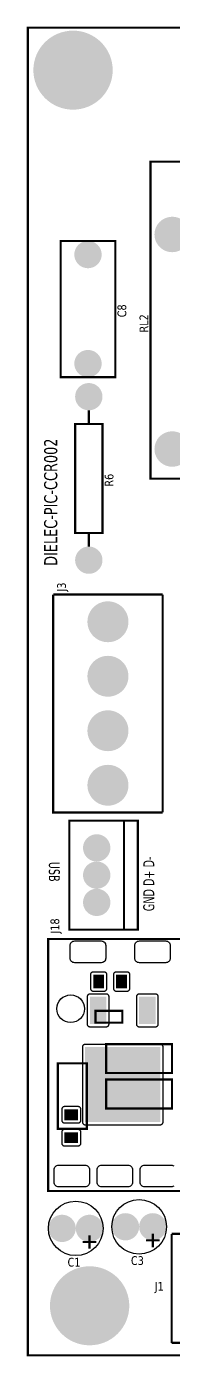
# Model space of a CAD drawing. Header units: millimetres. Extents: x 124 to 302, y 105 to 223.
# Drawn here: x 146.995 to 147.531, y 110.71 to 115.591 of the extents above; entities that cross this region are included whole.
import ezdxf

# ---------------------------------------------------------------- set-up
doc = ezdxf.new("R2010")
doc.units = ezdxf.units.MM
doc.styles.get("Standard").update_dxf_attribs({"font": 'tahoma.ttf'})

# ---------------------------------------------------------------- blocks, each defined once
blk = doc.blocks.new('RPAD')
blk.add_trace([(-0.5, -0.5), (-0.5, 0.5), (0.5, -0.5), (0.5, 0.5)])
blk = doc.blocks.new('EPAD')
at = {"const_width": 0.5}
blk.add_lwpolyline([(-0.25, 0, 1), (0.25, 0, 1)], format="xyb", close=True, dxfattribs=at)

msp = doc.modelspace()

# ---------------------------------------------------------------- linework, layer by layer
at = {"const_width": 0.008}
for points in [[(146.9987, 110.7144), (153.4097, 110.7144), (153.4097, 115.5867), (146.9987, 115.5867), (146.9987, 110.7144)], [(146.9987, 110.7144), (153.4097, 110.7144), (153.4097, 115.5867), (146.9987, 115.5867), (146.9987, 110.7144)], [(146.9987, 110.7144), (153.4097, 110.7144), (153.4097, 115.5867), (146.9987, 115.5867), (146.9987, 110.7144)], [(147.4472, 113.9317), (147.8972, 113.9317), (147.8972, 115.0948), (147.4472, 115.0948), (147.4472, 113.9317)], [(147.4472, 113.9317), (147.8972, 113.9317), (147.8972, 115.0948), (147.4472, 115.0948), (147.4472, 113.9317)], [(147.4472, 113.9317), (147.8972, 113.9317), (147.8972, 115.0948), (147.4472, 115.0948), (147.4472, 113.9317)], [(147.1188, 114.304), (147.3188, 114.304), (147.3188, 114.804), (147.1188, 114.804), (147.1188, 114.304)], [(147.1188, 114.304), (147.3188, 114.304), (147.3188, 114.804), (147.1188, 114.804), (147.1188, 114.304)], [(147.1188, 114.304), (147.3188, 114.304), (147.3188, 114.804), (147.1188, 114.804), (147.1188, 114.304)], [(147.2218, 114.1825), (147.2218, 114.1325)], [(147.2218, 114.1825), (147.2218, 114.1325)], [(147.2218, 114.1825), (147.2218, 114.1325)], [(147.1718, 113.7325), (147.2718, 113.7325), (147.2718, 114.1325), (147.1718, 114.1325), (147.1718, 113.7325)], [(147.1718, 113.7325), (147.2718, 113.7325), (147.2718, 114.1325), (147.1718, 114.1325), (147.1718, 113.7325)], [(147.1718, 113.7325), (147.2718, 113.7325), (147.2718, 114.1325), (147.1718, 114.1325), (147.1718, 113.7325)], [(147.2218, 113.7325), (147.2218, 113.6825)], [(147.2218, 113.7325), (147.2218, 113.6825)], [(147.2218, 113.7325), (147.2218, 113.6825)], [(147.4918, 113.5065), (147.0918, 113.5065)], [(147.4918, 112.7065), (147.0918, 112.7065), (147.0918, 113.5065)], [(147.4918, 113.5065), (147.0918, 113.5065)], [(147.4918, 112.7065), (147.0918, 112.7065), (147.0918, 113.5065)], [(147.4918, 113.5065), (147.0918, 113.5065)], [(147.4918, 112.7065), (147.0918, 112.7065), (147.0918, 113.5065)], [(147.4918, 113.5065), (147.4918, 112.7065)], [(147.4918, 113.5065), (147.4918, 112.7065)], [(147.4918, 113.5065), (147.4918, 112.7065)], [(147.1507, 112.2766), (147.4007, 112.2766), (147.4007, 112.6766), (147.1507, 112.6766), (147.1507, 112.2766)], [(147.1507, 112.2766), (147.4007, 112.2766), (147.4007, 112.6766), (147.1507, 112.6766), (147.1507, 112.2766)], [(147.1507, 112.2766), (147.4007, 112.2766), (147.4007, 112.6766), (147.1507, 112.6766), (147.1507, 112.2766)], [(147.3507, 112.6766), (147.3507, 112.2766)], [(147.3507, 112.6766), (147.3507, 112.2766)], [(147.3507, 112.6766), (147.3507, 112.2766)], [(147.0729, 111.3172), (147.5651, 111.3172), (147.5651, 112.2424), (147.0729, 112.2424), (147.0729, 111.3172)], [(147.0729, 111.3172), (147.5651, 111.3172), (147.5651, 112.2424), (147.0729, 112.2424), (147.0729, 111.3172)], [(147.0729, 111.3172), (147.5651, 111.3172), (147.5651, 112.2424), (147.0729, 112.2424), (147.0729, 111.3172)], [(147.2462, 111.9353), (147.3446, 111.9353), (147.3446, 111.9786), (147.2462, 111.9786), (147.2462, 111.9353)], [(147.2462, 111.9353), (147.3446, 111.9353), (147.3446, 111.9786), (147.2462, 111.9786), (147.2462, 111.9353)], [(147.2462, 111.9353), (147.3446, 111.9353), (147.3446, 111.9786), (147.2462, 111.9786), (147.2462, 111.9353)], [(147.2855, 111.7502), (147.5257, 111.7502), (147.5257, 111.8565), (147.2855, 111.8565), (147.2855, 111.7502)], [(147.2855, 111.7502), (147.5257, 111.7502), (147.5257, 111.8565), (147.2855, 111.8565), (147.2855, 111.7502)], [(147.2855, 111.7502), (147.5257, 111.7502), (147.5257, 111.8565), (147.2855, 111.8565), (147.2855, 111.7502)], [(147.1084, 111.5455), (147.2147, 111.5455), (147.2147, 111.7857), (147.1084, 111.7857), (147.1084, 111.5455)], [(147.1084, 111.5455), (147.2147, 111.5455), (147.2147, 111.7857), (147.1084, 111.7857), (147.1084, 111.5455)], [(147.1084, 111.5455), (147.2147, 111.5455), (147.2147, 111.7857), (147.1084, 111.7857), (147.1084, 111.5455)], [(147.2855, 111.6203), (147.5257, 111.6203), (147.5257, 111.7266), (147.2855, 111.7266), (147.2855, 111.6203)], [(147.2855, 111.6203), (147.5257, 111.6203), (147.5257, 111.7266), (147.2855, 111.7266), (147.2855, 111.6203)], [(147.2855, 111.6203), (147.5257, 111.6203), (147.5257, 111.7266), (147.2855, 111.7266), (147.2855, 111.6203)], [(147.2492, 111.1302), (147.1992, 111.1302)], [(147.2492, 111.1302), (147.1992, 111.1302)], [(147.2492, 111.1302), (147.1992, 111.1302)], [(147.2242, 111.1052), (147.2242, 111.1552)], [(147.2242, 111.1052), (147.2242, 111.1552)], [(147.2242, 111.1052), (147.2242, 111.1552)], [(147.4808, 111.1361), (147.4308, 111.1361)], [(147.4808, 111.1361), (147.4308, 111.1361)], [(147.4808, 111.1361), (147.4308, 111.1361)], [(147.4558, 111.1111), (147.4558, 111.1611)], [(147.4558, 111.1111), (147.4558, 111.1611)], [(147.4558, 111.1111), (147.4558, 111.1611)], [(147.5248, 111.1601), (147.5248, 110.7601)], [(148.3248, 111.1601), (148.3248, 110.7601), (147.5248, 110.7601)], [(147.5248, 111.1601), (148.3248, 111.1601)], [(147.5248, 111.1601), (147.5248, 110.7601)], [(148.3248, 111.1601), (148.3248, 110.7601), (147.5248, 110.7601)], [(147.5248, 111.1601), (148.3248, 111.1601)], [(147.5248, 111.1601), (147.5248, 110.7601)], [(148.3248, 111.1601), (148.3248, 110.7601), (147.5248, 110.7601)], [(147.5248, 111.1601), (148.3248, 111.1601)]]:
    msp.add_lwpolyline(points, dxfattribs=at)
for points in [[(147.2836, 112.2181), (147.2836, 112.1721), (147.2833, 112.1686), (147.2823, 112.1654), (147.2808, 112.1625), (147.2787, 112.16), (147.2762, 112.158), (147.2733, 112.1564), (147.2701, 112.1555), (147.2666, 112.1551), (147.1706, 112.1551), (147.1671, 112.1555), (147.1639, 112.1564), (147.161, 112.158), (147.1585, 112.16), (147.1565, 112.1625), (147.1549, 112.1654), (147.154, 112.1686), (147.1536, 112.1721), (147.1536, 112.2181), (147.154, 112.2216), (147.1549, 112.2248), (147.1565, 112.2277), (147.1585, 112.2302), (147.161, 112.2323), (147.1639, 112.2338), (147.1671, 112.2348), (147.1706, 112.2351), (147.2666, 112.2351), (147.2701, 112.2348), (147.2733, 112.2338), (147.2762, 112.2323), (147.2787, 112.2302), (147.2808, 112.2277), (147.2823, 112.2248), (147.2833, 112.2216), (147.2836, 112.2181)], [(147.5198, 112.2181), (147.5198, 112.1721), (147.5195, 112.1686), (147.5185, 112.1654), (147.517, 112.1625), (147.5149, 112.16), (147.5124, 112.158), (147.5095, 112.1564), (147.5063, 112.1555), (147.5028, 112.1551), (147.4068, 112.1551), (147.4034, 112.1555), (147.4001, 112.1564), (147.3973, 112.158), (147.3948, 112.16), (147.3927, 112.1625), (147.3911, 112.1654), (147.3902, 112.1686), (147.3898, 112.1721), (147.3898, 112.2181), (147.3902, 112.2216), (147.3911, 112.2248), (147.3927, 112.2277), (147.3948, 112.2302), (147.3973, 112.2323), (147.4001, 112.2338), (147.4034, 112.2348), (147.4068, 112.2351), (147.5028, 112.2351), (147.5063, 112.2348), (147.5095, 112.2338), (147.5124, 112.2323), (147.5149, 112.2302), (147.517, 112.2277), (147.5185, 112.2248), (147.5195, 112.2216), (147.5198, 112.2181)], [(147.2378, 112.0511), (147.2778, 112.0511), (147.2789, 112.0512), (147.2799, 112.0513), (147.2808, 112.0516), (147.2818, 112.0519), (147.2826, 112.0523), (147.2835, 112.0528), (147.2842, 112.0534), (147.2849, 112.054), (147.2856, 112.0547), (147.2862, 112.0555), (147.2867, 112.0563), (147.2871, 112.0572), (147.2874, 112.0581), (147.2876, 112.0591), (147.2878, 112.0601), (147.2878, 112.0611), (147.2878, 112.1111), (147.2878, 112.1122), (147.2876, 112.1132), (147.2874, 112.1141), (147.2871, 112.1151), (147.2867, 112.1159), (147.2862, 112.1168), (147.2856, 112.1175), (147.2849, 112.1182), (147.2842, 112.1189), (147.2835, 112.1194), (147.2826, 112.1199), (147.2818, 112.1204), (147.2808, 112.1207), (147.2799, 112.1209), (147.2789, 112.1211), (147.2778, 112.1211), (147.2378, 112.1211), (147.2368, 112.1211), (147.2358, 112.1209), (147.2348, 112.1207), (147.2339, 112.1204), (147.233, 112.1199), (147.2322, 112.1194), (147.2314, 112.1189), (147.2307, 112.1182), (147.2301, 112.1175), (147.2295, 112.1168), (147.229, 112.1159), (147.2286, 112.1151), (147.2283, 112.1141), (147.228, 112.1132), (147.2279, 112.1122), (147.2278, 112.1111), (147.2278, 112.0611), (147.2279, 112.0601), (147.228, 112.0591), (147.2283, 112.0581), (147.2286, 112.0572), (147.229, 112.0563), (147.2295, 112.0555), (147.2301, 112.0547), (147.2307, 112.054), (147.2314, 112.0534), (147.2322, 112.0528), (147.233, 112.0523), (147.2339, 112.0519), (147.2348, 112.0516), (147.2358, 112.0513), (147.2368, 112.0512), (147.2378, 112.0511)], [(147.3218, 112.0511), (147.3618, 112.0511), (147.3629, 112.0512), (147.3639, 112.0513), (147.3648, 112.0516), (147.3658, 112.0519), (147.3666, 112.0523), (147.3675, 112.0528), (147.3682, 112.0534), (147.3689, 112.054), (147.3696, 112.0547), (147.3702, 112.0555), (147.3707, 112.0563), (147.3711, 112.0572), (147.3714, 112.0581), (147.3716, 112.0591), (147.3718, 112.0601), (147.3718, 112.0611), (147.3718, 112.1111), (147.3718, 112.1122), (147.3716, 112.1132), (147.3714, 112.1141), (147.3711, 112.1151), (147.3707, 112.1159), (147.3702, 112.1168), (147.3696, 112.1175), (147.3689, 112.1182), (147.3682, 112.1189), (147.3675, 112.1194), (147.3666, 112.1199), (147.3658, 112.1204), (147.3648, 112.1207), (147.3639, 112.1209), (147.3629, 112.1211), (147.3618, 112.1211), (147.3218, 112.1211), (147.3208, 112.1211), (147.3198, 112.1209), (147.3188, 112.1207), (147.3179, 112.1204), (147.317, 112.1199), (147.3162, 112.1194), (147.3154, 112.1189), (147.3147, 112.1182), (147.3141, 112.1175), (147.3135, 112.1168), (147.313, 112.1159), (147.3126, 112.1151), (147.3123, 112.1141), (147.312, 112.1132), (147.3119, 112.1122), (147.3118, 112.1111), (147.3118, 112.0611), (147.3119, 112.0601), (147.312, 112.0591), (147.3123, 112.0581), (147.3126, 112.0572), (147.313, 112.0563), (147.3135, 112.0555), (147.3141, 112.0547), (147.3147, 112.054), (147.3154, 112.0534), (147.3162, 112.0528), (147.317, 112.0523), (147.3179, 112.0519), (147.3188, 112.0516), (147.3198, 112.0513), (147.3208, 112.0512), (147.3218, 112.0511)], [(147.2258, 111.9201), (147.2858, 111.9201), (147.2869, 111.9202), (147.2879, 111.9203), (147.2888, 111.9206), (147.2898, 111.9209), (147.2906, 111.9213), (147.2915, 111.9218), (147.2922, 111.9224), (147.2929, 111.923), (147.2936, 111.9237), (147.2942, 111.9245), (147.2947, 111.9253), (147.2951, 111.9262), (147.2954, 111.9271), (147.2956, 111.9281), (147.2958, 111.9291), (147.2958, 111.9301), (147.2958, 112.0301), (147.2958, 112.0312), (147.2956, 112.0322), (147.2954, 112.0331), (147.2951, 112.0341), (147.2947, 112.0349), (147.2942, 112.0358), (147.2936, 112.0365), (147.2929, 112.0372), (147.2922, 112.0379), (147.2915, 112.0384), (147.2906, 112.0389), (147.2898, 112.0394), (147.2888, 112.0397), (147.2879, 112.0399), (147.2869, 112.0401), (147.2858, 112.0401), (147.2258, 112.0401), (147.2248, 112.0401), (147.2238, 112.0399), (147.2228, 112.0397), (147.2219, 112.0394), (147.221, 112.0389), (147.2202, 112.0384), (147.2194, 112.0379), (147.2187, 112.0372), (147.2181, 112.0365), (147.2175, 112.0358), (147.217, 112.0349), (147.2166, 112.0341), (147.2163, 112.0331), (147.216, 112.0322), (147.2159, 112.0312), (147.2158, 112.0301), (147.2158, 111.9301), (147.2159, 111.9291), (147.216, 111.9281), (147.2163, 111.9271), (147.2166, 111.9262), (147.217, 111.9253), (147.2175, 111.9245), (147.2181, 111.9237), (147.2187, 111.923), (147.2194, 111.9224), (147.2202, 111.9218), (147.221, 111.9213), (147.2219, 111.9209), (147.2228, 111.9206), (147.2238, 111.9203), (147.2248, 111.9202), (147.2258, 111.9201)], [(147.4058, 111.9201), (147.4658, 111.9201), (147.4669, 111.9202), (147.4679, 111.9203), (147.4688, 111.9206), (147.4698, 111.9209), (147.4706, 111.9213), (147.4715, 111.9218), (147.4722, 111.9224), (147.4729, 111.923), (147.4736, 111.9237), (147.4742, 111.9245), (147.4747, 111.9253), (147.4751, 111.9262), (147.4754, 111.9271), (147.4756, 111.9281), (147.4758, 111.9291), (147.4758, 111.9301), (147.4758, 112.0301), (147.4758, 112.0312), (147.4756, 112.0322), (147.4754, 112.0331), (147.4751, 112.0341), (147.4747, 112.0349), (147.4742, 112.0358), (147.4736, 112.0365), (147.4729, 112.0372), (147.4722, 112.0379), (147.4715, 112.0384), (147.4706, 112.0389), (147.4698, 112.0394), (147.4688, 112.0397), (147.4679, 112.0399), (147.4669, 112.0401), (147.4658, 112.0401), (147.4058, 112.0401), (147.4048, 112.0401), (147.4038, 112.0399), (147.4028, 112.0397), (147.4019, 112.0394), (147.401, 112.0389), (147.4002, 112.0384), (147.3994, 112.0379), (147.3987, 112.0372), (147.3981, 112.0365), (147.3975, 112.0358), (147.397, 112.0349), (147.3966, 112.0341), (147.3963, 112.0331), (147.396, 112.0322), (147.3959, 112.0312), (147.3958, 112.0301), (147.3958, 111.9301), (147.3959, 111.9291), (147.396, 111.9281), (147.3963, 111.9271), (147.3966, 111.9262), (147.397, 111.9253), (147.3975, 111.9245), (147.3981, 111.9237), (147.3987, 111.923), (147.3994, 111.9224), (147.4002, 111.9218), (147.401, 111.9213), (147.4019, 111.9209), (147.4028, 111.9206), (147.4038, 111.9203), (147.4048, 111.9202), (147.4058, 111.9201)], [(147.2083, 111.5606), (147.4833, 111.5606), (147.4844, 111.5607), (147.4854, 111.5608), (147.4863, 111.5611), (147.4873, 111.5614), (147.4881, 111.5618), (147.489, 111.5623), (147.4897, 111.5629), (147.4904, 111.5635), (147.4911, 111.5642), (147.4917, 111.565), (147.4922, 111.5658), (147.4926, 111.5667), (147.4929, 111.5676), (147.4931, 111.5686), (147.4933, 111.5696), (147.4933, 111.5706), (147.4933, 111.8456), (147.4933, 111.8467), (147.4931, 111.8477), (147.4929, 111.8486), (147.4926, 111.8496), (147.4922, 111.8504), (147.4917, 111.8513), (147.4911, 111.852), (147.4904, 111.8527), (147.4897, 111.8534), (147.489, 111.8539), (147.4881, 111.8544), (147.4873, 111.8549), (147.4863, 111.8552), (147.4854, 111.8554), (147.4844, 111.8556), (147.4833, 111.8556), (147.2083, 111.8556), (147.2073, 111.8556), (147.2063, 111.8554), (147.2053, 111.8552), (147.2044, 111.8549), (147.2035, 111.8544), (147.2027, 111.8539), (147.2019, 111.8534), (147.2012, 111.8527), (147.2006, 111.852), (147.2, 111.8513), (147.1995, 111.8504), (147.1991, 111.8496), (147.1988, 111.8486), (147.1985, 111.8477), (147.1984, 111.8467), (147.1983, 111.8456), (147.1983, 111.5706), (147.1984, 111.5696), (147.1985, 111.5686), (147.1988, 111.5676), (147.1991, 111.5667), (147.1995, 111.5658), (147.2, 111.565), (147.2006, 111.5642), (147.2012, 111.5635), (147.2019, 111.5629), (147.2027, 111.5623), (147.2035, 111.5618), (147.2044, 111.5614), (147.2053, 111.5611), (147.2063, 111.5608), (147.2073, 111.5607), (147.2083, 111.5606)], [(147.1228, 111.6171), (147.1228, 111.5771), (147.1229, 111.5761), (147.123, 111.5751), (147.1233, 111.5741), (147.1236, 111.5732), (147.124, 111.5723), (147.1245, 111.5715), (147.1251, 111.5707), (147.1257, 111.57), (147.1264, 111.5694), (147.1272, 111.5688), (147.128, 111.5683), (147.1289, 111.5679), (147.1298, 111.5676), (147.1308, 111.5673), (147.1318, 111.5672), (147.1328, 111.5671), (147.1828, 111.5671), (147.1839, 111.5672), (147.1849, 111.5673), (147.1858, 111.5676), (147.1868, 111.5679), (147.1876, 111.5683), (147.1885, 111.5688), (147.1892, 111.5694), (147.1899, 111.57), (147.1906, 111.5707), (147.1912, 111.5715), (147.1917, 111.5723), (147.1921, 111.5732), (147.1924, 111.5741), (147.1926, 111.5751), (147.1928, 111.5761), (147.1928, 111.5771), (147.1928, 111.6171), (147.1928, 111.6182), (147.1926, 111.6192), (147.1924, 111.6201), (147.1921, 111.6211), (147.1917, 111.6219), (147.1912, 111.6228), (147.1906, 111.6235), (147.1899, 111.6242), (147.1892, 111.6249), (147.1885, 111.6254), (147.1876, 111.6259), (147.1868, 111.6264), (147.1858, 111.6267), (147.1849, 111.6269), (147.1839, 111.6271), (147.1828, 111.6271), (147.1328, 111.6271), (147.1318, 111.6271), (147.1308, 111.6269), (147.1298, 111.6267), (147.1289, 111.6264), (147.128, 111.6259), (147.1272, 111.6254), (147.1264, 111.6249), (147.1257, 111.6242), (147.1251, 111.6235), (147.1245, 111.6228), (147.124, 111.6219), (147.1236, 111.6211), (147.1233, 111.6201), (147.123, 111.6192), (147.1229, 111.6182), (147.1228, 111.6171)], [(147.1228, 111.5331), (147.1228, 111.4931), (147.1229, 111.4921), (147.123, 111.4911), (147.1233, 111.4901), (147.1236, 111.4892), (147.124, 111.4883), (147.1245, 111.4875), (147.1251, 111.4867), (147.1257, 111.486), (147.1264, 111.4854), (147.1272, 111.4848), (147.128, 111.4843), (147.1289, 111.4839), (147.1298, 111.4836), (147.1308, 111.4833), (147.1318, 111.4832), (147.1328, 111.4831), (147.1828, 111.4831), (147.1839, 111.4832), (147.1849, 111.4833), (147.1858, 111.4836), (147.1868, 111.4839), (147.1876, 111.4843), (147.1885, 111.4848), (147.1892, 111.4854), (147.1899, 111.486), (147.1906, 111.4867), (147.1912, 111.4875), (147.1917, 111.4883), (147.1921, 111.4892), (147.1924, 111.4901), (147.1926, 111.4911), (147.1928, 111.4921), (147.1928, 111.4931), (147.1928, 111.5331), (147.1928, 111.5342), (147.1926, 111.5352), (147.1924, 111.5361), (147.1921, 111.5371), (147.1917, 111.5379), (147.1912, 111.5388), (147.1906, 111.5395), (147.1899, 111.5402), (147.1892, 111.5409), (147.1885, 111.5414), (147.1876, 111.5419), (147.1868, 111.5424), (147.1858, 111.5427), (147.1849, 111.5429), (147.1839, 111.5431), (147.1828, 111.5431), (147.1328, 111.5431), (147.1318, 111.5431), (147.1308, 111.5429), (147.1298, 111.5427), (147.1289, 111.5424), (147.128, 111.5419), (147.1272, 111.5414), (147.1264, 111.5409), (147.1257, 111.5402), (147.1251, 111.5395), (147.1245, 111.5388), (147.124, 111.5379), (147.1236, 111.5371), (147.1233, 111.5361), (147.123, 111.5352), (147.1229, 111.5342), (147.1228, 111.5331)], [(147.2246, 111.3953), (147.2246, 111.3493), (147.2242, 111.3458), (147.2233, 111.3426), (147.2217, 111.3397), (147.2196, 111.3372), (147.2171, 111.3351), (147.2143, 111.3336), (147.211, 111.3326), (147.2076, 111.3323), (147.1116, 111.3323), (147.1081, 111.3326), (147.1049, 111.3336), (147.102, 111.3351), (147.0995, 111.3372), (147.0974, 111.3397), (147.0959, 111.3426), (147.0949, 111.3458), (147.0946, 111.3493), (147.0946, 111.3953), (147.0949, 111.3988), (147.0959, 111.402), (147.0974, 111.4049), (147.0995, 111.4074), (147.102, 111.4094), (147.1049, 111.411), (147.1081, 111.4119), (147.1116, 111.4123), (147.2076, 111.4123), (147.211, 111.4119), (147.2143, 111.411), (147.2171, 111.4094), (147.2196, 111.4074), (147.2217, 111.4049), (147.2233, 111.402), (147.2242, 111.3988), (147.2246, 111.3953)], [(147.382, 111.3953), (147.382, 111.3493), (147.3817, 111.3458), (147.3807, 111.3426), (147.3792, 111.3397), (147.3771, 111.3372), (147.3746, 111.3351), (147.3717, 111.3336), (147.3685, 111.3326), (147.365, 111.3323), (147.269, 111.3323), (147.2656, 111.3326), (147.2624, 111.3336), (147.2595, 111.3351), (147.257, 111.3372), (147.2549, 111.3397), (147.2534, 111.3426), (147.2524, 111.3458), (147.252, 111.3493), (147.252, 111.3953), (147.2524, 111.3988), (147.2534, 111.402), (147.2549, 111.4049), (147.257, 111.4074), (147.2595, 111.4094), (147.2624, 111.411), (147.2656, 111.4119), (147.269, 111.4123), (147.365, 111.4123), (147.3685, 111.4119), (147.3717, 111.411), (147.3746, 111.4094), (147.3771, 111.4074), (147.3792, 111.4049), (147.3807, 111.402), (147.3817, 111.3988), (147.382, 111.3953)]]:
    msp.add_lwpolyline(points, close=True)
msp.add_lwpolyline([(147.5321, 111.3351), (147.5292, 111.3336), (147.526, 111.3326), (147.5225, 111.3323), (147.4265, 111.3323), (147.423, 111.3326), (147.4198, 111.3336), (147.4169, 111.3351), (147.4144, 111.3372), (147.4124, 111.3397), (147.4108, 111.3426), (147.4099, 111.3458), (147.4095, 111.3493), (147.4095, 111.3953), (147.4099, 111.3988), (147.4108, 111.402), (147.4124, 111.4049), (147.4144, 111.4074), (147.4169, 111.4094), (147.4198, 111.411), (147.423, 111.4119), (147.4265, 111.4123), (147.5225, 111.4123), (147.526, 111.4119), (147.5292, 111.411), (147.5321, 111.4094)])
for centre, radius in [((147.1556, 111.9865), 0.0504), ((147.1556, 111.9865), 0.0504), ((147.1556, 111.9865), 0.0504), ((147.1742, 111.1802), 0.1), ((147.1742, 111.1802), 0.1), ((147.1742, 111.1802), 0.1), ((147.4058, 111.1861), 0.1), ((147.4058, 111.1861), 0.1), ((147.4058, 111.1861), 0.1)]:
    msp.add_circle(centre, radius)

# ---------------------------------------------------------------- block references
for p, xscale, yscale in [((147.1641, 115.4309), 0.29, 0.29), ((147.5269, 114.8278), 0.13, 0.13), ((147.2188, 114.754), 0.1, 0.1), ((147.2188, 114.354), 0.1, 0.1), ((147.2218, 114.2325), 0.1, 0.1), ((147.5269, 114.0404), 0.13, 0.13), ((147.2218, 113.6325), 0.1, 0.1), ((147.2918, 113.4065), 0.15, 0.15), ((147.2918, 113.2065), 0.15, 0.15), ((147.2918, 113.0065), 0.15, 0.15), ((147.2918, 112.8065), 0.15, 0.15), ((147.2507, 112.5766), 0.1, 0.1), ((147.2507, 112.4766), 0.1, 0.1), ((147.2507, 112.3766), 0.1, 0.1), ((147.1242, 111.1802), 0.1, 0.1), ((147.2242, 111.1802), 0.1, 0.1), ((147.3558, 111.1861), 0.1, 0.1), ((147.4558, 111.1861), 0.1, 0.1), ((147.2248, 110.8961), 0.29, 0.29)]:
    msp.add_blockref('EPAD', p, dxfattribs=dict(xscale=xscale, yscale=yscale))
for p, xscale, yscale, rotation in [((147.2578, 112.0861), 0.04, 0.05, 180), ((147.3418, 112.0861), 0.04, 0.05, 180), ((147.2558, 111.9801), 0.06, 0.1, 180), ((147.4358, 111.9801), 0.06, 0.1, 180), ((147.3458, 111.7081), 0.275, 0.275, 180), ((147.1578, 111.5971), 0.04, 0.05, 90), ((147.1578, 111.5131), 0.04, 0.05, 90)]:
    msp.add_blockref('RPAD', p, dxfattribs=dict(xscale=xscale, yscale=yscale, rotation=rotation))

# ---------------------------------------------------------------- texts
for s, height, rotation, width, p in [('C8', 0.032, 90, 0.9375, (147.3588, 114.524)), ('C8', 0.032, 90, 0.9375, (147.3588, 114.524)), ('C8', 0.032, 90, 0.9375, (147.3588, 114.524)), ('RL2', 0.032, 90, 0.9375, (147.4392, 114.4682)), ('RL2', 0.032, 90, 0.9375, (147.4392, 114.4682)), ('RL2', 0.032, 90, 0.9375, (147.4392, 114.4682)), ('DIELEC-PIC-CCR002', 0.048, 90, 0.833333, (147.1065, 113.6116)), ('DIELEC-PIC-CCR002', 0.048, 90, 0.833333, (147.1065, 113.6116)), ('DIELEC-PIC-CCR002', 0.048, 90, 0.833333, (147.1065, 113.6116)), ('R6', 0.032, 90, 0.9375, (147.3118, 113.9025)), ('R6', 0.032, 90, 0.9375, (147.3118, 113.9025)), ('R6', 0.032, 90, 0.9375, (147.3118, 113.9025)), ('J3', 0.032, 90, 0.9375, (147.1381, 113.5174)), ('J3', 0.032, 90, 0.9375, (147.1381, 113.5174)), ('J3', 0.032, 90, 0.9375, (147.1381, 113.5174)), ('GND D+ D-', 0.04, 90, 0.75, (147.461, 112.3443)), ('GND D+ D-', 0.04, 90, 0.75, (147.461, 112.3443)), ('GND D+ D-', 0.04, 90, 0.75, (147.461, 112.3443)), ('USB', 0.04, 270, 0.75, (147.0758, 112.5254)), ('USB', 0.04, 270, 0.75, (147.0758, 112.5254)), ('USB', 0.04, 270, 0.75, (147.0758, 112.5254)), ('J18', 0.032, 90, 0.9375, (147.1139, 112.2623)), ('J18', 0.032, 90, 0.9375, (147.1139, 112.2623)), ('J18', 0.032, 90, 0.9375, (147.1139, 112.2623))]:
    msp.add_text(s, height=height, rotation=rotation, dxfattribs=dict(width=width)).set_placement(p)
at = {"width": 0.9375}
for s, p in [('C3', (147.3758, 111.0461)), ('C3', (147.3758, 111.0461)), ('C3', (147.3758, 111.0461)), ('C1', (147.1442, 111.0402)), ('C1', (147.1442, 111.0402)), ('C1', (147.1442, 111.0402)), ('J1', (147.4628, 110.9511)), ('J1', (147.4628, 110.9511)), ('J1', (147.4628, 110.9511))]:
    msp.add_text(s, height=0.032, dxfattribs=at).set_placement(p)

doc.saveas('drawing.dxf')
